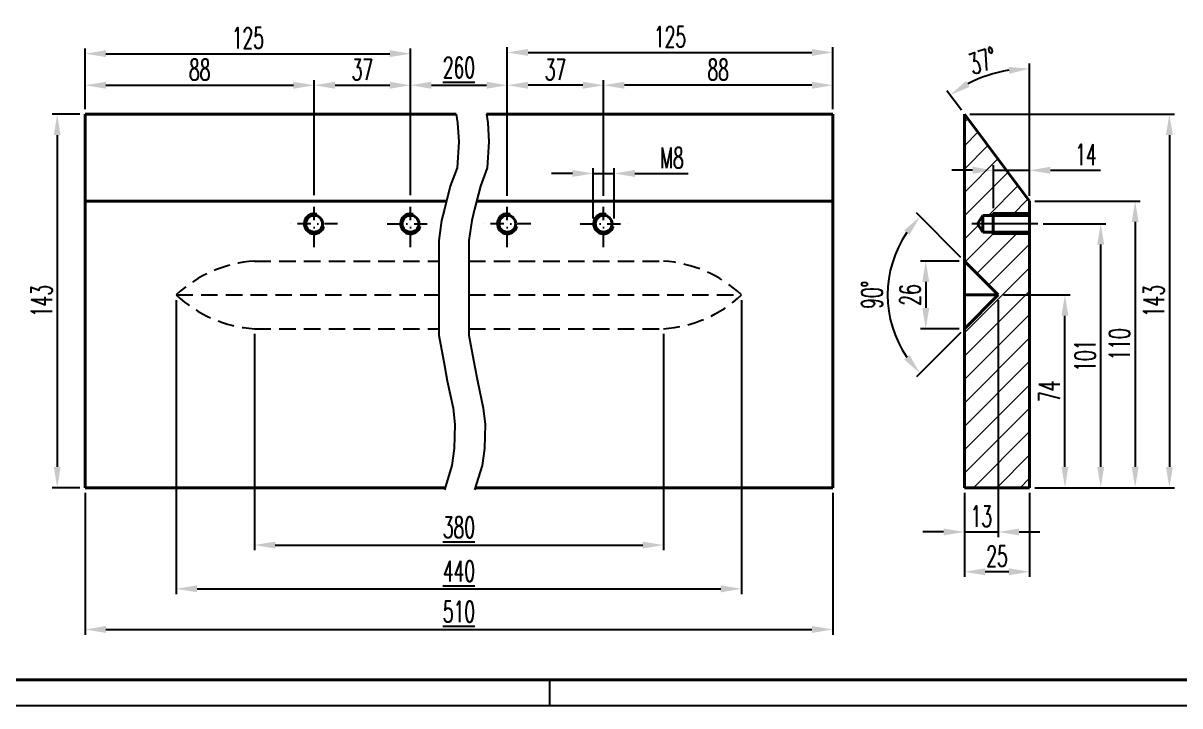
# Model space of a CAD drawing. Extents: x -1561 to -720, y 5788 to 6382.
# Drawn here: x -1262.5 to -1040.3, y 5792.8 to 5923.9 of the extents above; entities that cross this region are included whole.
import ezdxf

# ---------------------------------------------------------------- set-up
doc = ezdxf.new("R2010")
doc.units = 0
doc.linetypes.add('STRICHPUNKT', pattern=[25.4, 12.7, -6.35, 0, -6.35])
doc.linetypes.add('VERDECKT', pattern=[9.525, 6.35, -3.175])
doc.layers.get('Defpoints').update_dxf_attribs({"linetype": 'CONTINUOUS'})
for name, color, linetype, lineweight in [('ACHSE', 150, 'STRICHPUNKT', 25), ('BEM', 6, 'CONTINUOUS', 25), ('SCHRAFFUR', 252, 'CONTINUOUS', 13), ('VERDECKT', 2, 'VERDECKT', 25), ('VOLL_03', 6, 'CONTINUOUS', 25), ('VOLL_05', 7, 'CONTINUOUS', 40)]:
    doc.layers.add(name, color=color, linetype=linetype, lineweight=lineweight)
doc.styles.get("Standard").update_dxf_attribs({"font": 'romans.shx', "width": 0.6})
doc.dimstyles.get("Standard").update_dxf_attribs({"dimtxt": 4, "dimasz": 4, "dimexe": 1, "dimexo": 1, "dimgap": 1, "dimtad": 1, "dimdsep": 46, "dimtxsty": 'Standard', "dimcen": 0, "dimclrd": 256, "dimclre": 256, "dimclrt": 256, "dimazin": 0, "dimtfac": 1, "dimtmove": 0, "dimatfit": 3, "dimfxl": 0, "dimtolj": 1, "dimtzin": 0, "dimarcsym": 0})

# ---------------------------------------------------------------- blocks, each defined once
blk = doc.blocks.new('*D114')
at = {"layer": 'BEM', "lineweight": -2}
for p, q in [((-1250.56, 5907.36), (-1250.56, 5919)), ((-1246.56, 5918), (-1192.06, 5918)), ((-1188.06, 5890.86), (-1188.06, 5919))]:
    blk.add_line(p, q, dxfattribs=at)
at = {"layer": 'BEM'}
for points in [[(-1246.56, 5918.67), (-1246.56, 5917.34), (-1250.56, 5918)], [(-1192.06, 5918.67), (-1192.06, 5917.34), (-1188.06, 5918)]]:
    blk.add_solid(points, dxfattribs=at)
at = {"layer": 'Defpoints', "color": 0}
for p in [(-1188.06, 5918), (-1250.56, 5906.36), (-1188.06, 5889.86)]:
    blk.add_point(p, dxfattribs=at)
at = {"layer": 'BEM', "insert": (-1219.31, 5921), "char_height": 4, "attachment_point": 5}
blk.add_mtext('\\A1;125', dxfattribs=at)
blk = doc.blocks.new('*D106')
at = {"layer": 'BEM', "lineweight": -2}
for p, q in [((-1206.56, 5890.86), (-1206.56, 5912.94)), ((-1188.06, 5890.86), (-1188.06, 5912.94)), ((-1202.56, 5911.94), (-1192.06, 5911.94))]:
    blk.add_line(p, q, dxfattribs=at)
at = {"layer": 'BEM'}
for points in [[(-1202.56, 5912.61), (-1202.56, 5911.27), (-1206.56, 5911.94)], [(-1192.06, 5912.61), (-1192.06, 5911.27), (-1188.06, 5911.94)]]:
    blk.add_solid(points, dxfattribs=at)
at = {"layer": 'Defpoints', "color": 0}
for p in [(-1188.06, 5911.94), (-1206.56, 5889.86), (-1188.06, 5889.86)]:
    blk.add_point(p, dxfattribs=at)
at = {"layer": 'BEM', "insert": (-1197.31, 5914.94), "char_height": 4, "attachment_point": 5}
blk.add_mtext('\\A1;37', dxfattribs=at)
blk = doc.blocks.new('*D104')
at = {"layer": 'BEM', "lineweight": -2}
for p, q in [((-1250.56, 5833.7), (-1250.56, 5806.49)), ((-1106.97, 5833.7), (-1106.97, 5806.49)), ((-1246.56, 5807.49), (-1110.97, 5807.49))]:
    blk.add_line(p, q, dxfattribs=at)
at = {"layer": 'BEM'}
for points in [[(-1246.56, 5808.16), (-1246.56, 5806.82), (-1250.56, 5807.49)], [(-1110.97, 5808.16), (-1110.97, 5806.82), (-1106.97, 5807.49)]]:
    blk.add_solid(points, dxfattribs=at)
at = {"layer": 'Defpoints', "color": 0}
for p in [(-1250.56, 5834.7), (-1106.97, 5834.7), (-1106.97, 5807.49)]:
    blk.add_point(p, dxfattribs=at)
at = {"layer": 'BEM', "insert": (-1178.77, 5810.89), "char_height": 4, "attachment_point": 5}
blk.add_mtext('\\A1;{\\L510}', dxfattribs=at)
blk = doc.blocks.new('*D103')
at = {"layer": 'BEM', "lineweight": -2}
for p, q in [((-1233.06, 5870.7), (-1233.06, 5814.29)), ((-1124.47, 5870.7), (-1124.47, 5814.29)), ((-1229.06, 5815.29), (-1128.47, 5815.29))]:
    blk.add_line(p, q, dxfattribs=at)
at = {"layer": 'BEM'}
for points in [[(-1229.06, 5815.96), (-1229.06, 5814.62), (-1233.06, 5815.29)], [(-1128.47, 5815.96), (-1128.47, 5814.62), (-1124.47, 5815.29)]]:
    blk.add_solid(points, dxfattribs=at)
at = {"layer": 'Defpoints', "color": 0}
for p in [(-1233.06, 5871.7), (-1124.47, 5871.7), (-1124.47, 5815.29)]:
    blk.add_point(p, dxfattribs=at)
at = {"layer": 'BEM', "insert": (-1178.77, 5818.69), "char_height": 4, "attachment_point": 5}
blk.add_mtext('\\A1;{\\L440}', dxfattribs=at)
blk = doc.blocks.new('*D102')
at = {"layer": 'BEM', "lineweight": -2}
for p, q in [((-1218.06, 5864.2), (-1218.06, 5822.69)), ((-1139.47, 5864.2), (-1139.47, 5822.69)), ((-1214.06, 5823.69), (-1143.47, 5823.69))]:
    blk.add_line(p, q, dxfattribs=at)
at = {"layer": 'BEM'}
for points in [[(-1214.06, 5824.35), (-1214.06, 5823.02), (-1218.06, 5823.69)], [(-1143.47, 5824.35), (-1143.47, 5823.02), (-1139.47, 5823.69)]]:
    blk.add_solid(points, dxfattribs=at)
at = {"layer": 'Defpoints', "color": 0}
for p in [(-1218.06, 5865.2), (-1139.47, 5865.2), (-1139.47, 5823.69)]:
    blk.add_point(p, dxfattribs=at)
at = {"layer": 'BEM', "insert": (-1178.77, 5827.09), "char_height": 4, "attachment_point": 5}
blk.add_mtext('\\A1;{\\L380}', dxfattribs=at)
blk = doc.blocks.new('*D110')
at = {"layer": 'BEM', "lineweight": -2}
for p, q in [((-1251.56, 5906.36), (-1256.93, 5906.36)), ((-1255.93, 5902.36), (-1255.93, 5838.7)), ((-1251.56, 5834.7), (-1256.93, 5834.7))]:
    blk.add_line(p, q, dxfattribs=at)
at = {"layer": 'BEM'}
for points in [[(-1256.6, 5902.36), (-1255.27, 5902.36), (-1255.93, 5906.36)], [(-1256.6, 5838.7), (-1255.27, 5838.7), (-1255.93, 5834.7)]]:
    blk.add_solid(points, dxfattribs=at)
at = {"layer": 'Defpoints', "color": 0}
for p in [(-1250.56, 5906.36), (-1255.93, 5834.7), (-1250.56, 5834.7)]:
    blk.add_point(p, dxfattribs=at)
at = {"layer": 'BEM', "insert": (-1258.93, 5870.53), "char_height": 4, "attachment_point": 5, "rotation": 90}
blk.add_mtext('\\A1;143', dxfattribs=at)
blk = doc.blocks.new('*D105')
at = {"layer": 'BEM', "lineweight": -2}
for p, q in [((-1250.56, 5907.36), (-1250.56, 5912.94)), ((-1206.56, 5890.86), (-1206.56, 5912.94)), ((-1246.56, 5911.94), (-1210.56, 5911.94))]:
    blk.add_line(p, q, dxfattribs=at)
at = {"layer": 'BEM'}
for points in [[(-1246.56, 5912.61), (-1246.56, 5911.27), (-1250.56, 5911.94)], [(-1210.56, 5912.61), (-1210.56, 5911.27), (-1206.56, 5911.94)]]:
    blk.add_solid(points, dxfattribs=at)
at = {"layer": 'Defpoints', "color": 0}
for p in [(-1206.56, 5911.94), (-1250.56, 5906.36), (-1206.56, 5889.86)]:
    blk.add_point(p, dxfattribs=at)
at = {"layer": 'BEM', "insert": (-1228.56, 5914.94), "char_height": 4, "attachment_point": 5}
blk.add_mtext('\\A1;88', dxfattribs=at)
blk = doc.blocks.new('*D52')
at = {"layer": 'BEM', "lineweight": -2}
for p, q in [((-1081.66, 5833.7), (-1081.66, 5817.56)), ((-1069.16, 5833.7), (-1069.16, 5817.56)), ((-1073.16, 5818.56), (-1077.66, 5818.56))]:
    blk.add_line(p, q, dxfattribs=at)
at = {"layer": 'BEM'}
for points in [[(-1077.66, 5819.23), (-1077.66, 5817.89), (-1081.66, 5818.56)], [(-1073.16, 5819.23), (-1073.16, 5817.89), (-1069.16, 5818.56)]]:
    blk.add_solid(points, dxfattribs=at)
at = {"layer": 'Defpoints', "color": 0}
for p in [(-1081.66, 5834.7), (-1069.16, 5834.7), (-1081.66, 5818.56)]:
    blk.add_point(p, dxfattribs=at)
at = {"layer": 'BEM', "insert": (-1075.41, 5821.56), "char_height": 4, "attachment_point": 5}
blk.add_mtext('\\A1;25', dxfattribs=at)
blk = doc.blocks.new('*D115')
at = {"layer": 'BEM', "lineweight": -2}
for p, q in [((-1169.47, 5890.86), (-1169.47, 5919.23)), ((-1106.97, 5907.36), (-1106.97, 5919.23)), ((-1165.47, 5918.23), (-1110.97, 5918.23))]:
    blk.add_line(p, q, dxfattribs=at)
at = {"layer": 'BEM'}
for points in [[(-1165.47, 5918.9), (-1165.47, 5917.57), (-1169.47, 5918.23)], [(-1110.97, 5918.9), (-1110.97, 5917.57), (-1106.97, 5918.23)]]:
    blk.add_solid(points, dxfattribs=at)
at = {"layer": 'Defpoints', "color": 0}
for p in [(-1106.97, 5918.23), (-1106.97, 5906.36), (-1169.47, 5889.86)]:
    blk.add_point(p, dxfattribs=at)
at = {"layer": 'BEM', "insert": (-1138.22, 5921.23), "char_height": 4, "attachment_point": 5}
blk.add_mtext('\\A1;125', dxfattribs=at)
blk = doc.blocks.new('*D113')
at = {"layer": 'BEM', "lineweight": -2}
for p, q in [((-1082.66, 5878.2), (-1090.1, 5878.2)), ((-1089.1, 5874.2), (-1089.1, 5869.2)), ((-1082.66, 5865.2), (-1090.1, 5865.2))]:
    blk.add_line(p, q, dxfattribs=at)
at = {"layer": 'BEM'}
for points in [[(-1089.77, 5874.2), (-1088.43, 5874.2), (-1089.1, 5878.2)], [(-1089.77, 5869.2), (-1088.43, 5869.2), (-1089.1, 5865.2)]]:
    blk.add_solid(points, dxfattribs=at)
at = {"layer": 'Defpoints', "color": 0}
for p in [(-1081.66, 5878.2), (-1089.1, 5865.2), (-1081.66, 5865.2)]:
    blk.add_point(p, dxfattribs=at)
at = {"layer": 'BEM', "insert": (-1092.1, 5871.7), "char_height": 4, "attachment_point": 5, "rotation": 90}
blk.add_mtext('\\A1;26', dxfattribs=at)
blk = doc.blocks.new('*D112')
at = {"layer": 'BEM', "lineweight": -2}
for p, q in [((-1075.16, 5870.7), (-1075.16, 5825.21)), ((-1081.66, 5833.7), (-1081.66, 5825.21)), ((-1085.66, 5826.21), (-1089.66, 5826.21)), ((-1081.66, 5826.21), (-1075.16, 5826.21)), ((-1071.16, 5826.21), (-1067.16, 5826.21))]:
    blk.add_line(p, q, dxfattribs=at)
at = {"layer": 'BEM'}
for points in [[(-1085.66, 5826.87), (-1085.66, 5825.54), (-1081.66, 5826.21)], [(-1071.16, 5826.87), (-1071.16, 5825.54), (-1075.16, 5826.21)]]:
    blk.add_solid(points, dxfattribs=at)
at = {"layer": 'Defpoints', "color": 0}
for p in [(-1075.16, 5871.7), (-1081.66, 5834.7), (-1075.16, 5826.21)]:
    blk.add_point(p, dxfattribs=at)
at = {"layer": 'BEM', "insert": (-1078.41, 5829.21), "char_height": 4, "attachment_point": 5}
blk.add_mtext('\\A1;13', dxfattribs=at)
blk = doc.blocks.new('*D111')
at = {"layer": 'BEM', "lineweight": -2}
for p, q in [((-1082.37, 5878.9), (-1090.9, 5887.44)), ((-1082.37, 5864.49), (-1090.9, 5855.96))]:
    blk.add_line(p, q, dxfattribs=at)
blk.add_arc((-1075.16, 5871.7), 21.26, 145.796, 214.204, dxfattribs=at)
at = {"layer": 'BEM'}
for points in [[(-1093.26, 5884.07), (-1092.23, 5883.22), (-1090.2, 5886.73)], [(-1092.23, 5860.17), (-1093.26, 5859.32), (-1090.2, 5856.66)]]:
    blk.add_solid(points, dxfattribs=at)
at = {"layer": 'Defpoints', "color": 0}
for p in [(-1095.7, 5877.2), (-1081.66, 5878.2), (-1075.16, 5871.7), (-1075.16, 5871.7), (-1081.66, 5865.2)]:
    blk.add_point(p, dxfattribs=at)
at = {"layer": 'BEM', "insert": (-1099.42, 5871.7), "char_height": 4, "attachment_point": 5, "rotation": 90}
blk.add_mtext('\\A1;90°', dxfattribs=at)
blk = doc.blocks.new('*D109')
at = {"layer": 'BEM', "lineweight": -2}
for p, q in [((-1188.06, 5890.86), (-1188.06, 5912.94)), ((-1169.47, 5890.7), (-1169.47, 5912.94)), ((-1184.06, 5911.94), (-1173.47, 5911.94))]:
    blk.add_line(p, q, dxfattribs=at)
at = {"layer": 'BEM'}
for points in [[(-1184.06, 5912.61), (-1184.06, 5911.27), (-1188.06, 5911.94)], [(-1173.47, 5912.61), (-1173.47, 5911.27), (-1169.47, 5911.94)]]:
    blk.add_solid(points, dxfattribs=at)
at = {"layer": 'Defpoints', "color": 0}
for p in [(-1169.47, 5911.94), (-1188.06, 5889.86), (-1169.47, 5889.7)]:
    blk.add_point(p, dxfattribs=at)
at = {"layer": 'BEM', "insert": (-1178.77, 5915.34), "char_height": 4, "attachment_point": 5}
blk.add_mtext('\\A1;{\\L260}', dxfattribs=at)
blk = doc.blocks.new('*D108')
at = {"layer": 'BEM', "lineweight": -2}
for p, q in [((-1169.47, 5890.7), (-1169.47, 5912.94)), ((-1150.97, 5890.7), (-1150.97, 5912.94)), ((-1154.97, 5911.94), (-1165.47, 5911.94))]:
    blk.add_line(p, q, dxfattribs=at)
at = {"layer": 'BEM'}
for points in [[(-1165.47, 5912.61), (-1165.47, 5911.27), (-1169.47, 5911.94)], [(-1154.97, 5912.61), (-1154.97, 5911.27), (-1150.97, 5911.94)]]:
    blk.add_solid(points, dxfattribs=at)
at = {"layer": 'Defpoints', "color": 0}
for p in [(-1169.47, 5911.94), (-1169.47, 5889.7), (-1150.97, 5889.7)]:
    blk.add_point(p, dxfattribs=at)
at = {"layer": 'BEM', "insert": (-1160.22, 5914.94), "char_height": 4, "attachment_point": 5}
blk.add_mtext('\\A1;37', dxfattribs=at)
blk = doc.blocks.new('*D107')
at = {"layer": 'BEM', "lineweight": -2}
for p, q in [((-1150.97, 5890.7), (-1150.97, 5912.94)), ((-1106.97, 5907.36), (-1106.97, 5912.94)), ((-1110.97, 5911.94), (-1146.97, 5911.94))]:
    blk.add_line(p, q, dxfattribs=at)
at = {"layer": 'BEM'}
for points in [[(-1146.97, 5912.61), (-1146.97, 5911.27), (-1150.97, 5911.94)], [(-1110.97, 5912.61), (-1110.97, 5911.27), (-1106.97, 5911.94)]]:
    blk.add_solid(points, dxfattribs=at)
at = {"layer": 'Defpoints', "color": 0}
for p in [(-1150.97, 5911.94), (-1106.97, 5906.36), (-1150.97, 5889.7)]:
    blk.add_point(p, dxfattribs=at)
at = {"layer": 'BEM', "insert": (-1128.97, 5914.94), "char_height": 4, "attachment_point": 5}
blk.add_mtext('\\A1;88', dxfattribs=at)
blk = doc.blocks.new('*D101')
at = {"layer": 'BEM', "lineweight": -2}
for p, q in [((-1156.97, 5895.01), (-1160.97, 5895.01)), ((-1152.97, 5886.36), (-1152.97, 5896.01)), ((-1152.97, 5895.01), (-1148.97, 5895.01)), ((-1148.97, 5886.36), (-1148.97, 5896.01)), ((-1144.97, 5895.01), (-1134.74, 5895.01))]:
    blk.add_line(p, q, dxfattribs=at)
at = {"layer": 'BEM'}
for points in [[(-1156.97, 5895.68), (-1156.97, 5894.35), (-1152.97, 5895.01)], [(-1144.97, 5895.68), (-1144.97, 5894.35), (-1148.97, 5895.01)]]:
    blk.add_solid(points, dxfattribs=at)
at = {"layer": 'Defpoints', "color": 0}
for p in [(-1148.97, 5895.01), (-1152.97, 5885.36), (-1148.97, 5885.36)]:
    blk.add_point(p, dxfattribs=at)
at = {"layer": 'BEM', "insert": (-1137.85, 5898.01), "char_height": 4, "attachment_point": 5}
blk.add_mtext('\\A1;M8', dxfattribs=at)
blk = doc.blocks.new('*D100')
at = {"layer": 'BEM', "lineweight": -2}
for p, q in [((-1080.09, 5895.62), (-1084.09, 5895.62)), ((-1076.09, 5888.36), (-1076.09, 5896.62)), ((-1076.09, 5895.62), (-1069.16, 5895.62)), ((-1069.16, 5890.7), (-1069.16, 5896.62)), ((-1065.16, 5895.62), (-1055.5, 5895.62))]:
    blk.add_line(p, q, dxfattribs=at)
at = {"layer": 'BEM'}
for points in [[(-1080.09, 5896.29), (-1080.09, 5894.95), (-1076.09, 5895.62)], [(-1065.16, 5896.29), (-1065.16, 5894.95), (-1069.16, 5895.62)]]:
    blk.add_solid(points, dxfattribs=at)
at = {"layer": 'Defpoints', "color": 0}
for p in [(-1069.16, 5895.62), (-1069.16, 5889.7), (-1076.09, 5887.36)]:
    blk.add_point(p, dxfattribs=at)
at = {"layer": 'BEM', "insert": (-1058.33, 5898.62), "char_height": 4, "attachment_point": 5}
blk.add_mtext('\\A1;14', dxfattribs=at)
blk = doc.blocks.new('*D99')
at = {"layer": 'BEM', "lineweight": -2}
for p, q in [((-1069.16, 5890.7), (-1069.16, 5916.12)), ((-1082.26, 5907.16), (-1085.02, 5910.84))]:
    blk.add_line(p, q, dxfattribs=at)
blk.add_arc((-1069.16, 5889.7), 25.43, 99.0231, 117.8468, dxfattribs=at)
at = {"layer": 'BEM'}
for points in [[(-1073.2, 5915.47), (-1073.1, 5914.14), (-1069.16, 5915.12)], [(-1080.68, 5911.62), (-1081.4, 5912.74), (-1084.42, 5910.04)]]:
    blk.add_solid(points, dxfattribs=at)
at = {"layer": 'Defpoints', "color": 0}
for p in [(-1074.57, 5914.54), (-1081.66, 5906.36), (-1069.16, 5889.7), (-1069.16, 5889.7), (-1069.16, 5834.7)]:
    blk.add_point(p, dxfattribs=at)
at = {"layer": 'BEM', "insert": (-1078.15, 5916.66), "char_height": 4, "attachment_point": 5, "rotation": 18.4349}
blk.add_mtext('\\A1;37°', dxfattribs=at)
blk = doc.blocks.new('*D98')
at = {"layer": 'BEM', "lineweight": -2}
for p, q in [((-1080.66, 5906.36), (-1041.3, 5906.36)), ((-1042.3, 5902.36), (-1042.3, 5838.7)), ((-1068.16, 5834.7), (-1041.3, 5834.7))]:
    blk.add_line(p, q, dxfattribs=at)
at = {"layer": 'BEM'}
for points in [[(-1042.96, 5902.36), (-1041.63, 5902.36), (-1042.3, 5906.36)], [(-1042.96, 5838.7), (-1041.63, 5838.7), (-1042.3, 5834.7)]]:
    blk.add_solid(points, dxfattribs=at)
at = {"layer": 'Defpoints', "color": 0}
for p in [(-1081.66, 5906.36), (-1069.16, 5834.7), (-1042.3, 5834.7)]:
    blk.add_point(p, dxfattribs=at)
at = {"layer": 'BEM', "insert": (-1045.3, 5870.53), "char_height": 4, "attachment_point": 5, "rotation": 90}
blk.add_mtext('\\A1;143', dxfattribs=at)
blk = doc.blocks.new('*D97')
at = {"layer": 'BEM', "lineweight": -2}
for p, q in [((-1068.16, 5889.7), (-1047.88, 5889.7)), ((-1048.88, 5885.7), (-1048.88, 5838.7)), ((-1068.16, 5834.7), (-1047.88, 5834.7))]:
    blk.add_line(p, q, dxfattribs=at)
at = {"layer": 'BEM'}
for points in [[(-1049.54, 5885.7), (-1048.21, 5885.7), (-1048.88, 5889.7)], [(-1049.54, 5838.7), (-1048.21, 5838.7), (-1048.88, 5834.7)]]:
    blk.add_solid(points, dxfattribs=at)
at = {"layer": 'Defpoints', "color": 0}
for p in [(-1069.16, 5889.7), (-1069.16, 5834.7), (-1048.88, 5834.7)]:
    blk.add_point(p, dxfattribs=at)
at = {"layer": 'BEM', "insert": (-1051.88, 5862.2), "char_height": 4, "attachment_point": 5, "rotation": 90}
blk.add_mtext('\\A1;110', dxfattribs=at)
blk = doc.blocks.new('*D96')
at = {"layer": 'BEM', "lineweight": -2}
for p, q in [((-1066.55, 5885.36), (-1054.49, 5885.36)), ((-1055.49, 5838.7), (-1055.49, 5881.36)), ((-1068.16, 5834.7), (-1054.49, 5834.7))]:
    blk.add_line(p, q, dxfattribs=at)
at = {"layer": 'BEM'}
for points in [[(-1056.15, 5881.36), (-1054.82, 5881.36), (-1055.49, 5885.36)], [(-1056.15, 5838.7), (-1054.82, 5838.7), (-1055.49, 5834.7)]]:
    blk.add_solid(points, dxfattribs=at)
at = {"layer": 'Defpoints', "color": 0}
for p in [(-1067.55, 5885.36), (-1055.49, 5885.36), (-1069.16, 5834.7)]:
    blk.add_point(p, dxfattribs=at)
at = {"layer": 'BEM', "insert": (-1058.49, 5860.03), "char_height": 4, "attachment_point": 5, "rotation": 90}
blk.add_mtext('\\A1;101', dxfattribs=at)
blk = doc.blocks.new('*D95')
at = {"layer": 'BEM', "lineweight": -2}
for p, q in [((-1074.16, 5871.7), (-1061.36, 5871.7)), ((-1062.36, 5838.7), (-1062.36, 5867.7)), ((-1068.16, 5834.7), (-1061.36, 5834.7))]:
    blk.add_line(p, q, dxfattribs=at)
at = {"layer": 'BEM'}
for points in [[(-1063.03, 5867.7), (-1061.7, 5867.7), (-1062.36, 5871.7)], [(-1063.03, 5838.7), (-1061.7, 5838.7), (-1062.36, 5834.7)]]:
    blk.add_solid(points, dxfattribs=at)
at = {"layer": 'Defpoints', "color": 0}
for p in [(-1075.16, 5871.7), (-1062.36, 5871.7), (-1069.16, 5834.7)]:
    blk.add_point(p, dxfattribs=at)
at = {"layer": 'BEM', "insert": (-1065.36, 5853.2), "char_height": 4, "attachment_point": 5, "rotation": 90}
blk.add_mtext('\\A1;74', dxfattribs=at)

msp = doc.modelspace()

# ---------------------------------------------------------------- hatches: boundary and pattern name
at = {"layer": 'SCHRAFFUR'}
h = msp.add_hatch(dxfattribs=at)
h.set_pattern_fill('ANSI31', color=256, style=0)
h.set_pattern_definition([(45, (556.3104, 1189.2713), (-2.245064, 2.245064), [])])
h.paths.add_polyline_path([(-1081.6619, 5906.3634), (-1081.6619, 5878.1967), (-1075.1619, 5871.6967), (-1081.6619, 5865.1967), (-1081.6619, 5834.6967), (-1069.1619, 5834.6967), (-1069.1619, 5883.3583), (-1076.1581, 5883.3583), (-1076.1581, 5883.7433), (-1078.1581, 5883.7433), (-1079.1285, 5885.3583), (-1078.1581, 5886.9733), (-1076.1581, 5886.9733), (-1076.1581, 5887.3583), (-1069.1619, 5887.3583), (-1069.1619, 5889.6967)])
h.paths.add_polyline_path([(-1069.1619, 5887.3583), (-1076.1581, 5887.3583), (-1076.1581, 5886.9733), (-1069.1619, 5886.9733)], flags=16)
h.paths.add_polyline_path([(-1069.1619, 5883.7433), (-1076.1581, 5883.7433), (-1076.1581, 5883.3583), (-1069.1619, 5883.3583)], flags=17)

# ---------------------------------------------------------------- linework, layer by layer
at = {"layer": 'ACHSE', "ltscale": 0.2}
for p, q in [((-1206.5639, 5880.8583), (-1206.5639, 5889.8583)), ((-1188.0639, 5880.8583), (-1188.0639, 5889.8583)), ((-1169.471, 5880.8583), (-1169.471, 5889.8583)), ((-1150.971, 5880.8583), (-1150.971, 5889.8583)), ((-1202.0639, 5885.3583), (-1211.0639, 5885.3583)), ((-1192.5639, 5885.3583), (-1183.5639, 5885.3583)), ((-1164.971, 5885.3583), (-1173.971, 5885.3583)), ((-1155.471, 5885.3583), (-1146.471, 5885.3583))]:
    msp.add_line(p, q, dxfattribs=at)
at = {"layer": 'ACHSE'}
msp.add_line((-1067.5471, 5885.3583), (-1080.3546, 5885.3583), dxfattribs=at)
at = {"layer": 'BEM'}
for p, q in [((-1069.1619, 5887.3583), (-1076.1581, 5887.3583)), ((-1069.1619, 5883.3583), (-1076.1581, 5883.3583))]:
    msp.add_line(p, q, dxfattribs=at)
for points in [[(-1179.2685, 5906.3634), (-1179.0319, 5904.7076), (-1178.7965, 5901.0536), (-1179.1107, 5896.1063), (-1180.4459, 5892.5725), (-1181.5454, 5888.1749), (-1182.0952, 5885.9761), (-1182.645, 5882.1283), (-1182.645, 5875.5319), (-1182.645, 5871.1343), (-1182.645, 5868.0717), (-1182.645, 5863.9882), (-1181.5454, 5858.1771), (-1180.9956, 5855.193), (-1179.8961, 5849.9316), (-1179.5518, 5846.8185), (-1179.6605, 5842.2358), (-1180.1317, 5838.9377), (-1181.5454, 5834.3045)], [(-1173.4696, 5906.3634), (-1173.233, 5904.7076), (-1172.9976, 5901.0536), (-1173.3118, 5896.1063), (-1174.6469, 5892.5725), (-1175.7465, 5888.1749), (-1176.2963, 5885.9761), (-1176.846, 5882.1283), (-1176.846, 5875.5319), (-1176.846, 5871.1343), (-1176.846, 5868.0717), (-1176.846, 5863.9882), (-1175.7465, 5858.1771), (-1175.1967, 5855.193), (-1174.0972, 5849.9316), (-1173.7529, 5846.8185), (-1173.8616, 5842.2358), (-1174.3328, 5838.9377), (-1175.7465, 5834.3045)]]:
    msp.add_lwpolyline(points, dxfattribs=at)
for centre in [(-1206.5639, 5885.3583), (-1188.0639, 5885.3583), (-1169.471, 5885.3583), (-1150.971, 5885.3583)]:
    msp.add_arc(centre, 2, 75, 345, dxfattribs=at)
at = {"layer": 'VERDECKT', "ltscale": 0.5}
for p, q in [((-1218.0639, 5878.1967), (-1182.645, 5878.1967)), ((-1176.846, 5878.1967), (-1139.471, 5878.1967)), ((-1233.0639, 5871.6967), (-1182.645, 5871.6967)), ((-1176.846, 5871.6967), (-1124.471, 5871.6967)), ((-1218.0639, 5865.1967), (-1182.645, 5865.1967)), ((-1176.846, 5865.1967), (-1139.471, 5865.1967))]:
    msp.add_line(p, q, dxfattribs=at)
for centre, start, end in [((-1216.4481, 5853.9103), 93.806261, 133.051124), ((-1141.0867, 5853.9103), 46.948876, 86.193739), ((-1216.4481, 5889.4831), 226.948876, 266.193739), ((-1141.0867, 5889.4831), 273.806261, 313.051124)]:
    msp.add_arc(centre, 24.3401, start, end, dxfattribs=at)
at = {"layer": 'VOLL_03', "ltscale": 0.8}
for p, q in [((-1161.3783, 5797.8285), (-1161.3783, 5792.8285)), ((-725.3783, 5792.8285), (-1556.3783, 5792.8285))]:
    msp.add_line(p, q, dxfattribs=at)
at = {"layer": 'VOLL_05'}
for p, q in [((-1250.5639, 5906.3634), (-1179.2685, 5906.3634)), ((-1250.5639, 5906.3634), (-1250.5639, 5834.6967)), ((-1173.4696, 5906.3634), (-1106.971, 5906.3634)), ((-1106.971, 5834.6967), (-1106.971, 5906.3634)), ((-1069.1619, 5889.6967), (-1081.6619, 5906.3634)), ((-1081.6619, 5834.6967), (-1081.6619, 5906.3634)), ((-1250.5639, 5889.6967), (-1181.1649, 5889.6967)), ((-1175.366, 5889.6967), (-1106.971, 5889.6967)), ((-1069.1619, 5834.6967), (-1069.1619, 5889.6967)), ((-1078.1581, 5886.9733), (-1079.1285, 5885.3583)), ((-1069.1619, 5886.9733), (-1078.1581, 5886.9733)), ((-1078.1581, 5886.9733), (-1078.1581, 5883.7433)), ((-1076.1581, 5887.3583), (-1076.1581, 5883.3583)), ((-1078.1581, 5883.7433), (-1079.1285, 5885.3583)), ((-1069.1619, 5883.7433), (-1078.1581, 5883.7433)), ((-1075.1619, 5871.6967), (-1081.6619, 5878.1967)), ((-1075.1619, 5871.6967), (-1081.6619, 5871.6967)), ((-1075.1619, 5871.6967), (-1081.6619, 5865.1967)), ((-1250.5639, 5834.6967), (-1181.4257, 5834.6967)), ((-1175.6268, 5834.6967), (-1106.971, 5834.6967)), ((-1081.6619, 5834.6967), (-1069.1619, 5834.6967))]:
    msp.add_line(p, q, dxfattribs=at)
at = {"layer": 'VOLL_05', "ltscale": 0.8}
msp.add_line((-730.3783, 5797.8285), (-1551.3783, 5797.8285), dxfattribs=at)
at = {"layer": 'VOLL_05'}
for centre in [(-1206.5639, 5885.3583), (-1188.0639, 5885.3583), (-1169.471, 5885.3583), (-1150.971, 5885.3583)]:
    msp.add_circle(centre, 1.615, dxfattribs=at)

# ---------------------------------------------------------------- dimensions: what is measured, and where the dimension line sits
at = {"layer": 'BEM'}
for base, p1, p2, picture, middle in [((-1106.971, 5918.2341), (-1169.471, 5889.8583), (-1106.971, 5906.3634), '*D115', (-1138.221, 5921.2341)), ((-1188.0639, 5918.0048), (-1250.5639, 5906.3634), (-1188.0639, 5889.8583), '*D114', (-1219.3139, 5921.0048)), ((-1206.5639, 5911.9409), (-1250.5639, 5906.3634), (-1206.5639, 5889.8583), '*D105', (-1228.5639, 5914.9409)), ((-1188.0639, 5911.9409), (-1206.5639, 5889.8583), (-1188.0639, 5889.8583), '*D106', (-1197.3139, 5914.9409)), ((-1169.471, 5911.9409), (-1150.971, 5889.6967), (-1169.471, 5889.6967), '*D108', (-1160.221, 5914.9409)), ((-1150.971, 5911.9409), (-1106.971, 5906.3634), (-1150.971, 5889.6967), '*D107', (-1128.971, 5914.9409)), ((-1075.1619, 5826.2074), (-1081.6619, 5834.6967), (-1075.1619, 5871.6967), '*D112', (-1078.4119, 5829.2074)), ((-1081.6619, 5818.5603), (-1069.1619, 5834.6967), (-1081.6619, 5834.6967), '*D52', (-1075.4119, 5821.5603))]:
    dim = msp.add_linear_dim(base=base, p1=p1, p2=p2, dimstyle='Standard', override={"dimlfac": 2}, dxfattribs=at)
    dim.commit()
    dim.dimension.update_dxf_attribs({"geometry": picture, "text_midpoint": middle})
for base, line1, line2, text, picture, middle in [((-1074.574, 5914.5398), ((-1069.1619, 5834.6967), (-1069.1619, 5889.6967)), ((-1069.1619, 5889.6967), (-1081.6619, 5906.3634)), '37°', '*D99', (-1078.1509, 5916.6638)), ((-1095.6975, 5877.1992), ((-1075.1619, 5871.6967), (-1081.6619, 5865.1967)), ((-1075.1619, 5871.6967), (-1081.6619, 5878.1967)), '90°', '*D111', (-1099.422, 5871.6967))]:
    dim = msp.add_angular_dim_2l(base=base, line1=line1, line2=line2, text=text, dimstyle='Standard', override={"dimlfac": 2}, dxfattribs=at)
    dim.commit()
    dim.dimension.update_dxf_attribs({"geometry": picture, "text_midpoint": middle})
for base, p1, p2, text, picture, middle in [((-1169.471, 5911.9409), (-1188.0639, 5889.8583), (-1169.471, 5889.6967), '{\\L260}', '*D109', (-1178.7674, 5915.3409)), ((-1148.9652, 5895.0127), (-1152.971, 5885.3583), (-1148.9652, 5885.3583), 'M8', '*D101', (-1137.8509, 5898.0127)), ((-1124.471, 5815.2891), (-1233.0639, 5871.6967), (-1124.471, 5871.6967), '{\\L440}', '*D103', (-1178.7674, 5818.6891)), ((-1139.471, 5823.6871), (-1218.0639, 5865.1967), (-1139.471, 5865.1967), '{\\L380}', '*D102', (-1178.7674, 5827.0871)), ((-1106.971, 5807.4909), (-1250.5639, 5834.6967), (-1106.971, 5834.6967), '{\\L510}', '*D104', (-1178.7674, 5810.8909))]:
    dim = msp.add_linear_dim(base=base, p1=p1, p2=p2, text=text, dimstyle='Standard', override={"dimlfac": 2}, dxfattribs=at)
    dim.commit()
    dim.dimension.update_dxf_attribs({"geometry": picture, "text_midpoint": middle})
for base, p1, p2, text, picture, middle in [((-1255.9348, 5834.6967), (-1250.5639, 5906.3634), (-1250.5639, 5834.6967), '143', '*D110', (-1258.9348, 5870.5301)), ((-1042.296, 5834.6967), (-1081.6619, 5906.3634), (-1069.1619, 5834.6967), '143', '*D98', (-1045.296, 5870.5301)), ((-1055.4863, 5885.3583), (-1069.1619, 5834.6967), (-1067.5471, 5885.3583), '101', '*D96', (-1058.4863, 5860.0275))]:
    dim = msp.add_linear_dim(base=base, p1=p1, p2=p2, angle=90, text=text, dimstyle='Standard', override={"dimlfac": 2}, dxfattribs=at)
    dim.commit()
    dim.dimension.update_dxf_attribs({"geometry": picture, "text_midpoint": middle})
dim = msp.add_linear_dim(base=(-1069.1619, 5895.6205), p1=(-1076.0931, 5887.3583), p2=(-1069.1619, 5889.6967), text='14', dimstyle='Standard', override={"dimlfac": 2}, dxfattribs=at)
dim.commit()
dim.dimension.update_dxf_attribs({"geometry": '*D100', "text_midpoint": (-1058.3333, 5895.6205), "dimtype": 128})
for base, p1, p2, picture, middle in [((-1048.8756, 5834.6967), (-1069.1619, 5889.6967), (-1069.1619, 5834.6967), '*D97', (-1051.8756, 5862.1967)), ((-1089.1, 5865.1967), (-1081.6619, 5878.1967), (-1081.6619, 5865.1967), '*D113', (-1092.1, 5871.6967)), ((-1062.3628, 5871.6967), (-1069.1619, 5834.6967), (-1075.1619, 5871.6967), '*D95', (-1065.3628, 5853.1967))]:
    dim = msp.add_linear_dim(base=base, p1=p1, p2=p2, angle=90, dimstyle='Standard', override={"dimlfac": 2}, dxfattribs=at)
    dim.commit()
    dim.dimension.update_dxf_attribs({"geometry": picture, "text_midpoint": middle})

doc.saveas('drawing.dxf')
